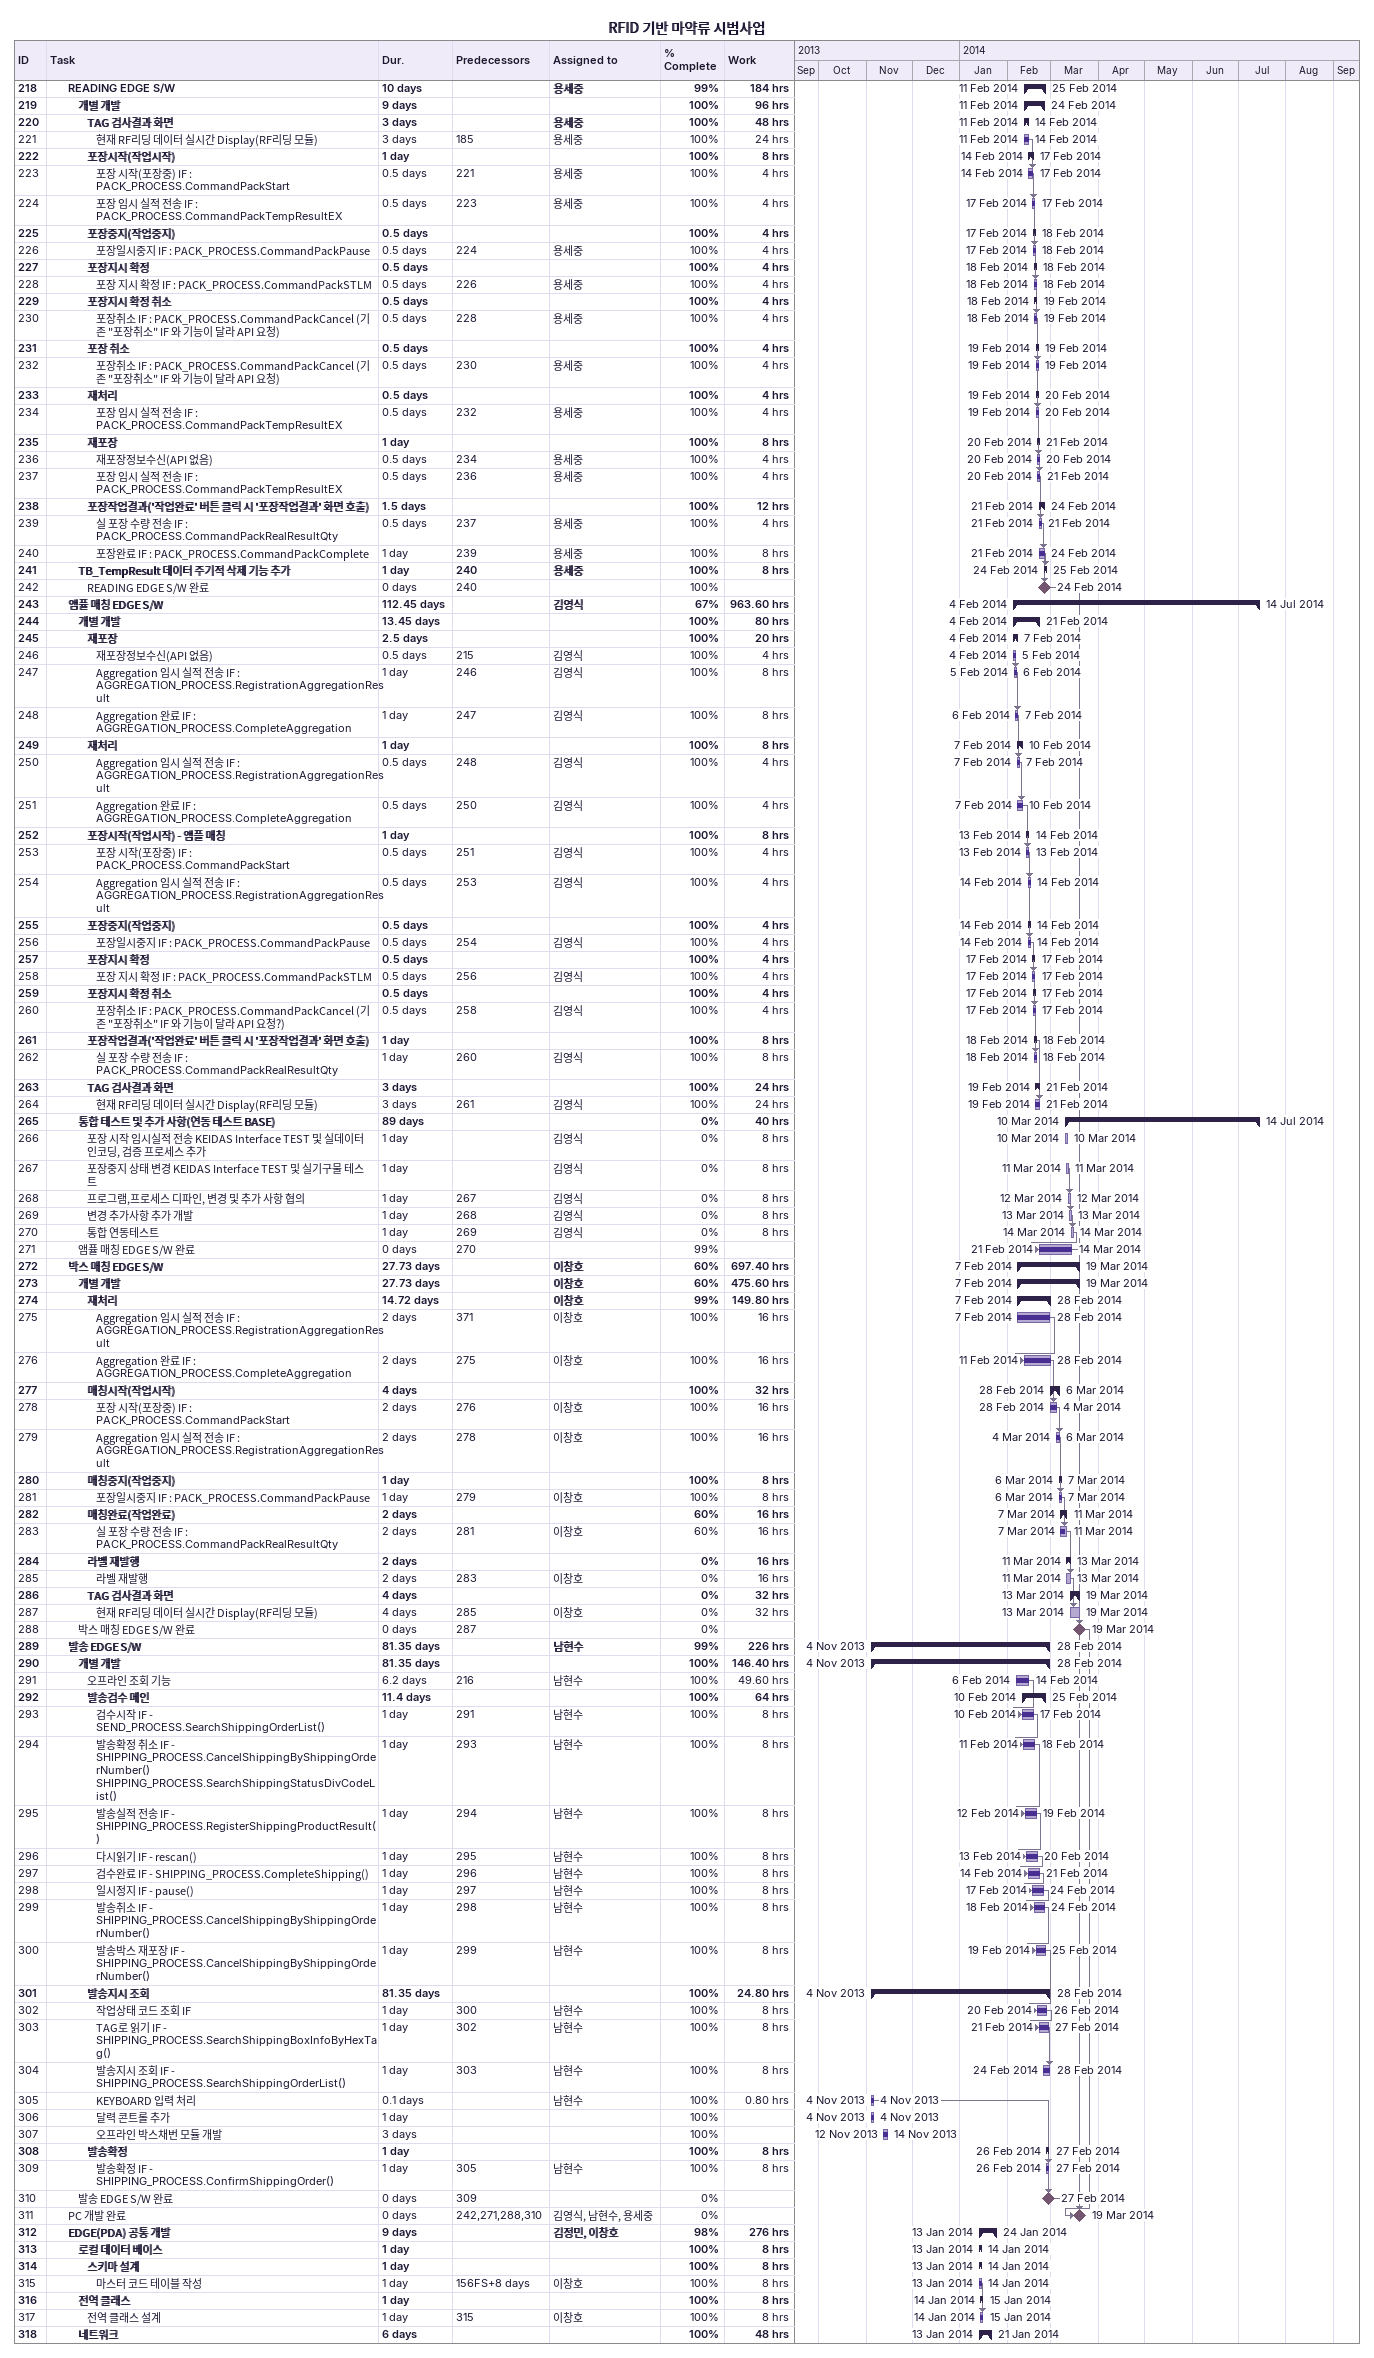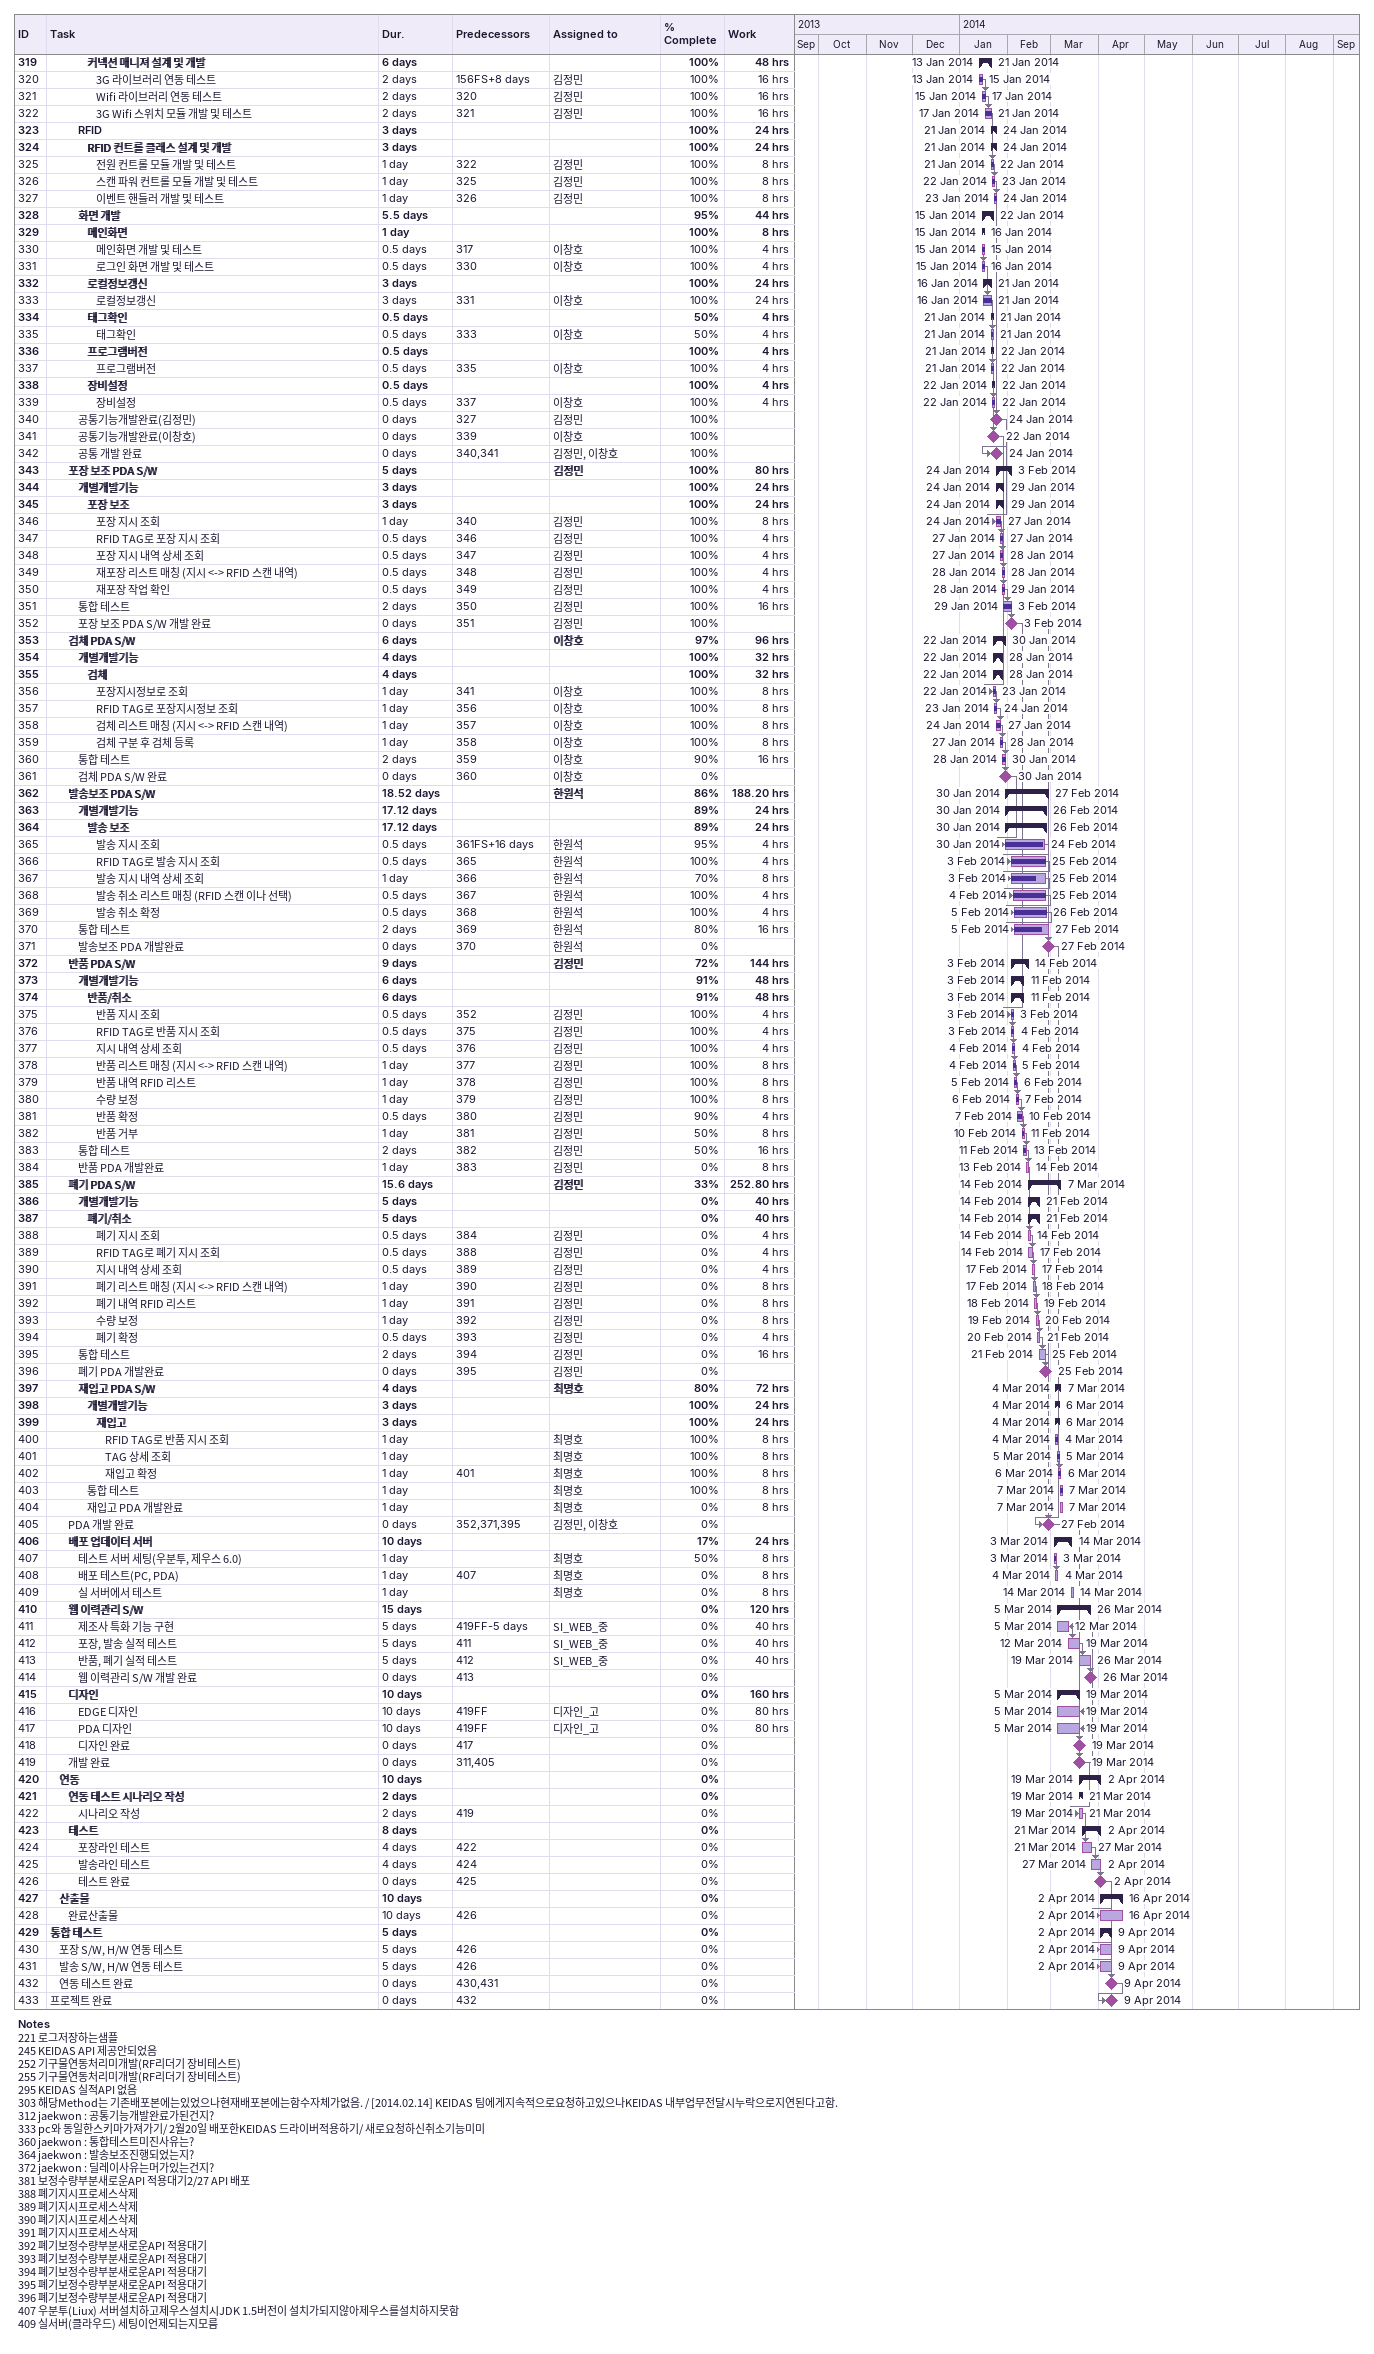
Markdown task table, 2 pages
RFID 기반 마약류 시범사업

| ID | Level | Task | Duration | Start | Finish | Predecessors | Resources | % complete | Work (h) |
|---|---|---|---|---|---|---|---|---|---|
| 218 | 3 | **READING EDGE S/W** | 10d | 2014-02-11 | 2014-02-25 |  | 용세중 | 99 | 184 |
| 219 | 4 | **개별 개발** | 9d | 2014-02-11 | 2014-02-24 |  |  | 100 | 96 |
| 220 | 5 | **TAG 검사결과 화면** | 3d | 2014-02-11 | 2014-02-14 |  | 용세중 | 100 | 48 |
| 221 | 6 | 현재 RF리딩 데이터 실시간 Display(RF리딩 모듈) | 3d | 2014-02-11 | 2014-02-14 | 185 | 용세중 | 100 | 24 |
| 222 | 5 | **포장시작(작업시작)** | 1d | 2014-02-14 | 2014-02-17 |  |  | 100 | 8 |
| 223 | 6 | 포장 시작(포장중) IF : PACK_PROCESS.CommandPackStart | 0.5d | 2014-02-14 | 2014-02-17 | 221 | 용세중 | 100 | 4 |
| 224 | 6 | 포장 임시 실적 전송 IF : PACK_PROCESS.CommandPackTempResultEX | 0.5d | 2014-02-17 | 2014-02-17 | 223 | 용세중 | 100 | 4 |
| 225 | 5 | **포장중지(작업중지)** | 0.5d | 2014-02-17 | 2014-02-18 |  |  | 100 | 4 |
| 226 | 6 | 포장일시중지 IF : PACK_PROCESS.CommandPackPause | 0.5d | 2014-02-17 | 2014-02-18 | 224 | 용세중 | 100 | 4 |
| 227 | 5 | **포장지시 확정** | 0.5d | 2014-02-18 | 2014-02-18 |  |  | 100 | 4 |
| 228 | 6 | 포장 지시 확정 IF : PACK_PROCESS.CommandPackSTLM | 0.5d | 2014-02-18 | 2014-02-18 | 226 | 용세중 | 100 | 4 |
| 229 | 5 | **포장지시 확정 취소** | 0.5d | 2014-02-18 | 2014-02-19 |  |  | 100 | 4 |
| 230 | 6 | 포장취소 IF : PACK_PROCESS.CommandPackCancel (기존 "포장취소" IF 와 기능이 달라 API 요청) | 0.5d | 2014-02-18 | 2014-02-19 | 228 | 용세중 | 100 | 4 |
| 231 | 5 | **포장 취소** | 0.5d | 2014-02-19 | 2014-02-19 |  |  | 100 | 4 |
| 232 | 6 | 포장취소 IF : PACK_PROCESS.CommandPackCancel (기존 "포장취소" IF 와 기능이 달라 API 요청) | 0.5d | 2014-02-19 | 2014-02-19 | 230 | 용세중 | 100 | 4 |
| 233 | 5 | **재처리** | 0.5d | 2014-02-19 | 2014-02-20 |  |  | 100 | 4 |
| 234 | 6 | 포장 임시 실적 전송 IF : PACK_PROCESS.CommandPackTempResultEX | 0.5d | 2014-02-19 | 2014-02-20 | 232 | 용세중 | 100 | 4 |
| 235 | 5 | **재포장** | 1d | 2014-02-20 | 2014-02-21 |  |  | 100 | 8 |
| 236 | 6 | 재포장정보수신(API 없음) | 0.5d | 2014-02-20 | 2014-02-20 | 234 | 용세중 | 100 | 4 |
| 237 | 6 | 포장 임시 실적 전송 IF : PACK_PROCESS.CommandPackTempResultEX | 0.5d | 2014-02-20 | 2014-02-21 | 236 | 용세중 | 100 | 4 |
| 238 | 5 | **포장작업결과('작업완료' 버튼 클릭 시 '포장작업결과' 화면 호출)** | 1.5d | 2014-02-21 | 2014-02-24 |  |  | 100 | 12 |
| 239 | 6 | 실 포장 수량 전송 IF : PACK_PROCESS.CommandPackRealResultQty | 0.5d | 2014-02-21 | 2014-02-21 | 237 | 용세중 | 100 | 4 |
| 240 | 6 | 포장완료 IF : PACK_PROCESS.CommandPackComplete | 1d | 2014-02-21 | 2014-02-24 | 239 | 용세중 | 100 | 8 |
| 241 | 4 | **TB_TempResult 데이터 주기적 삭제 기능 추가** | 1d | 2014-02-24 | 2014-02-25 | 240 | 용세중 | 100 | 8 |
| 242 | 5 | READING EDGE S/W 완료 | 0d | 2014-02-24 | 2014-02-24 | 240 |  | 100 |  |
| 243 | 3 | **앰퓰 매칭 EDGE S/W** | 112.45d | 2014-02-04 | 2014-07-14 |  | 김영식 | 67 | 963.60 |
| 244 | 4 | **개별 개발** | 13.45d | 2014-02-04 | 2014-02-21 |  |  | 100 | 80 |
| 245 | 5 | **재포장** | 2.5d | 2014-02-04 | 2014-02-07 |  |  | 100 | 20 |
| 246 | 6 | 재포장정보수신(API 없음) | 0.5d | 2014-02-04 | 2014-02-05 | 215 | 김영식 | 100 | 4 |
| 247 | 6 | Aggregation 임시 실적 전송 IF : AGGREGATION_PROCESS.RegistrationAggregationResult | 1d | 2014-02-05 | 2014-02-06 | 246 | 김영식 | 100 | 8 |
| 248 | 6 | Aggregation 완료 IF : AGGREGATION_PROCESS.CompleteAggregation | 1d | 2014-02-06 | 2014-02-07 | 247 | 김영식 | 100 | 8 |
| 249 | 5 | **재처리** | 1d | 2014-02-07 | 2014-02-10 |  |  | 100 | 8 |
| 250 | 6 | Aggregation 임시 실적 전송 IF : AGGREGATION_PROCESS.RegistrationAggregationResult | 0.5d | 2014-02-07 | 2014-02-07 | 248 | 김영식 | 100 | 4 |
| 251 | 6 | Aggregation 완료 IF : AGGREGATION_PROCESS.CompleteAggregation | 0.5d | 2014-02-07 | 2014-02-10 | 250 | 김영식 | 100 | 4 |
| 252 | 5 | **포장시작(작업시작) - 앰플 매칭** | 1d | 2014-02-13 | 2014-02-14 |  |  | 100 | 8 |
| 253 | 6 | 포장 시작(포장중) IF : PACK_PROCESS.CommandPackStart | 0.5d | 2014-02-13 | 2014-02-13 | 251 | 김영식 | 100 | 4 |
| 254 | 6 | Aggregation 임시 실적 전송 IF : AGGREGATION_PROCESS.RegistrationAggregationResult | 0.5d | 2014-02-14 | 2014-02-14 | 253 | 김영식 | 100 | 4 |
| 255 | 5 | **포장중지(작업중지)** | 0.5d | 2014-02-14 | 2014-02-14 |  |  | 100 | 4 |
| 256 | 6 | 포장일시중지 IF : PACK_PROCESS.CommandPackPause | 0.5d | 2014-02-14 | 2014-02-14 | 254 | 김영식 | 100 | 4 |
| 257 | 5 | **포장지시 확정** | 0.5d | 2014-02-17 | 2014-02-17 |  |  | 100 | 4 |
| 258 | 6 | 포장 지시 확정 IF : PACK_PROCESS.CommandPackSTLM | 0.5d | 2014-02-17 | 2014-02-17 | 256 | 김영식 | 100 | 4 |
| 259 | 5 | **포장지시 확정 취소** | 0.5d | 2014-02-17 | 2014-02-17 |  |  | 100 | 4 |
| 260 | 6 | 포장취소 IF : PACK_PROCESS.CommandPackCancel (기존 "포장취소" IF 와 기능이 달라 API 요청?) | 0.5d | 2014-02-17 | 2014-02-17 | 258 | 김영식 | 100 | 4 |
| 261 | 5 | **포장작업결과('작업완료' 버튼 클릭 시 '포장작업결과' 화면 호출)** | 1d | 2014-02-18 | 2014-02-18 |  |  | 100 | 8 |
| 262 | 6 | 실 포장 수량 전송 IF : PACK_PROCESS.CommandPackRealResultQty | 1d | 2014-02-18 | 2014-02-18 | 260 | 김영식 | 100 | 8 |
| 263 | 5 | **TAG 검사결과 화면** | 3d | 2014-02-19 | 2014-02-21 |  |  | 100 | 24 |
| 264 | 6 | 현재 RF리딩 데이터 실시간 Display(RF리딩 모듈) | 3d | 2014-02-19 | 2014-02-21 | 261 | 김영식 | 100 | 24 |
| 265 | 4 | **통합 테스트 및 추가 사항(연동 테스트 BASE)** | 89d | 2014-03-10 | 2014-07-14 |  |  | 0 | 40 |
| 266 | 5 | 포장 시작 임시실적 전송 KEIDAS Interface TEST 및 실데이터 인코딩, 검증 프로세스 추가 | 1d | 2014-03-10 | 2014-03-10 |  | 김영식 | 0 | 8 |
| 267 | 5 | 포장중지 상태 변경 KEIDAS Interface TEST 및 실기구물 테스트 | 1d | 2014-03-11 | 2014-03-11 |  | 김영식 | 0 | 8 |
| 268 | 5 | 프로그램,프로세스 디파인, 변경 및 추가 사항 협의 | 1d | 2014-03-12 | 2014-03-12 | 267 | 김영식 | 0 | 8 |
| 269 | 5 | 변경 추가사항 추가 개발 | 1d | 2014-03-13 | 2014-03-13 | 268 | 김영식 | 0 | 8 |
| 270 | 5 | 통합 연동테스트 | 1d | 2014-03-14 | 2014-03-14 | 269 | 김영식 | 0 | 8 |
| 271 | 4 | 앰퓰 매칭 EDGE S/W 완료 | 0d | 2014-02-21 | 2014-03-14 | 270 |  | 99 |  |
| 272 | 3 | **박스 매칭 EDGE S/W** | 27.73d | 2014-02-07 | 2014-03-19 |  | 이창호 | 60 | 697.40 |
| 273 | 4 | **개별 개발** | 27.73d | 2014-02-07 | 2014-03-19 |  | 이창호 | 60 | 475.60 |
| 274 | 5 | **재처리** | 14.72d | 2014-02-07 | 2014-02-28 |  | 이창호 | 99 | 149.80 |
| 275 | 6 | Aggregation 임시 실적 전송 IF : AGGREGATION_PROCESS.RegistrationAggregationResult | 2d | 2014-02-07 | 2014-02-28 | 371 | 이창호 | 100 | 16 |
| 276 | 6 | Aggregation 완료 IF : AGGREGATION_PROCESS.CompleteAggregation | 2d | 2014-02-11 | 2014-02-28 | 275 | 이창호 | 100 | 16 |
| 277 | 5 | **매칭시작(작업시작)** | 4d | 2014-02-28 | 2014-03-06 |  |  | 100 | 32 |
| 278 | 6 | 포장 시작(포장중) IF : PACK_PROCESS.CommandPackStart | 2d | 2014-02-28 | 2014-03-04 | 276 | 이창호 | 100 | 16 |
| 279 | 6 | Aggregation 임시 실적 전송 IF : AGGREGATION_PROCESS.RegistrationAggregationResult | 2d | 2014-03-04 | 2014-03-06 | 278 | 이창호 | 100 | 16 |
| 280 | 5 | **매칭중지(작업중지)** | 1d | 2014-03-06 | 2014-03-07 |  |  | 100 | 8 |
| 281 | 6 | 포장일시중지 IF : PACK_PROCESS.CommandPackPause | 1d | 2014-03-06 | 2014-03-07 | 279 | 이창호 | 100 | 8 |
| 282 | 5 | **매칭완료(작업완료)** | 2d | 2014-03-07 | 2014-03-11 |  |  | 60 | 16 |
| 283 | 6 | 실 포장 수량 전송 IF : PACK_PROCESS.CommandPackRealResultQty | 2d | 2014-03-07 | 2014-03-11 | 281 | 이창호 | 60 | 16 |
| 284 | 5 | **라벨 재발행** | 2d | 2014-03-11 | 2014-03-13 |  |  | 0 | 16 |
| 285 | 6 | 라벨 재발행 | 2d | 2014-03-11 | 2014-03-13 | 283 | 이창호 | 0 | 16 |
| 286 | 5 | **TAG 검사결과 화면** | 4d | 2014-03-13 | 2014-03-19 |  |  | 0 | 32 |
| 287 | 6 | 현재 RF리딩 데이터 실시간 Display(RF리딩 모듈) | 4d | 2014-03-13 | 2014-03-19 | 285 | 이창호 | 0 | 32 |
| 288 | 4 | 박스 매칭 EDGE S/W 완료 | 0d | 2014-03-19 | 2014-03-19 | 287 |  | 0 |  |
| 289 | 3 | **발송 EDGE S/W** | 81.35d | 2013-11-04 | 2014-02-28 |  | 남현수 | 99 | 226 |
| 290 | 4 | **개별 개발** | 81.35d | 2013-11-04 | 2014-02-28 |  |  | 100 | 146.40 |
| 291 | 5 | 오프라인 조회 기능 | 6.2d | 2014-02-06 | 2014-02-14 | 216 | 남현수 | 100 | 49.60 |
| 292 | 5 | **발송검수 메인** | 11.4d | 2014-02-10 | 2014-02-25 |  |  | 100 | 64 |
| 293 | 6 | 검수시작 IF - SEND_PROCESS.SearchShippingOrderList() | 1d | 2014-02-10 | 2014-02-17 | 291 | 남현수 | 100 | 8 |
| 294 | 6 | 발송확정 취소 IF - SHIPPING_PROCESS.CancelShippingByShippingOrderNumber() SHIPPING_PROCESS.SearchShippingStatusDivCodeList() | 1d | 2014-02-11 | 2014-02-18 | 293 | 남현수 | 100 | 8 |
| 295 | 6 | 발송실적 전송 IF - SHIPPING_PROCESS.RegisterShippingProductResult() | 1d | 2014-02-12 | 2014-02-19 | 294 | 남현수 | 100 | 8 |
| 296 | 6 | 다시읽기 IF - rescan() | 1d | 2014-02-13 | 2014-02-20 | 295 | 남현수 | 100 | 8 |
| 297 | 6 | 검수완료 IF - SHIPPING_PROCESS.CompleteShipping() | 1d | 2014-02-14 | 2014-02-21 | 296 | 남현수 | 100 | 8 |
| 298 | 6 | 일시정지 IF - pause() | 1d | 2014-02-17 | 2014-02-24 | 297 | 남현수 | 100 | 8 |
| 299 | 6 | 발송취소 IF - SHIPPING_PROCESS.CancelShippingByShippingOrderNumber() | 1d | 2014-02-18 | 2014-02-24 | 298 | 남현수 | 100 | 8 |
| 300 | 6 | 발송박스 재포장 IF - SHIPPING_PROCESS.CancelShippingByShippingOrderNumber() | 1d | 2014-02-19 | 2014-02-25 | 299 | 남현수 | 100 | 8 |
| 301 | 5 | **발송지시 조회** | 81.35d | 2013-11-04 | 2014-02-28 |  |  | 100 | 24.80 |
| 302 | 6 | 작업상태 코드 조회 IF | 1d | 2014-02-20 | 2014-02-26 | 300 | 남현수 | 100 | 8 |
| 303 | 6 | TAG로 읽기 IF - SHIPPING_PROCESS.SearchShippingBoxInfoByHexTag() | 1d | 2014-02-21 | 2014-02-27 | 302 | 남현수 | 100 | 8 |
| 304 | 6 | 발송지시 조회 IF - SHIPPING_PROCESS.SearchShippingOrderList() | 1d | 2014-02-24 | 2014-02-28 | 303 | 남현수 | 100 | 8 |
| 305 | 6 | KEYBOARD 입력 처리 | 0.1d | 2013-11-04 | 2013-11-04 |  | 남현수 | 100 | 0.80 |
| 306 | 6 | 달력 콘트롤 추가 | 1d | 2013-11-04 | 2013-11-04 |  |  | 100 |  |
| 307 | 6 | 오프라인 박스채번 모듈 개발 | 3d | 2013-11-12 | 2013-11-14 |  |  | 100 |  |
| 308 | 5 | **발송확정** | 1d | 2014-02-26 | 2014-02-27 |  |  | 100 | 8 |
| 309 | 6 | 발송확정 IF - SHIPPING_PROCESS.ConfirmShippingOrder() | 1d | 2014-02-26 | 2014-02-27 | 305 | 남현수 | 100 | 8 |
| 310 | 4 | 발송 EDGE S/W 완료 | 0d | 2014-02-27 | 2014-02-27 | 309 |  | 0 |  |
| 311 | 3 | PC 개발 완료 | 0d | 2014-03-19 | 2014-03-19 | 242, 271, 288, 310 | 김영식, 남현수, 용세중 | 0 |  |
| 312 | 3 | **EDGE(PDA) 공통 개발** | 9d | 2014-01-13 | 2014-01-24 |  | 김정민, 이창호 | 98 | 276 |
| 313 | 4 | **로컬 데이터 베이스** | 1d | 2014-01-13 | 2014-01-14 |  |  | 100 | 8 |
| 314 | 5 | **스키마 설계** | 1d | 2014-01-13 | 2014-01-14 |  |  | 100 | 8 |
| 315 | 6 | 마스터 코드 테이블 작성 | 1d | 2014-01-13 | 2014-01-14 | 156FS+8d | 이창호 | 100 | 8 |
| 316 | 4 | **전역 클래스** | 1d | 2014-01-14 | 2014-01-15 |  |  | 100 | 8 |
| 317 | 5 | 전역 클래스 설계 | 1d | 2014-01-14 | 2014-01-15 | 315 | 이창호 | 100 | 8 |
| 318 | 4 | **네트워크** | 6d | 2014-01-13 | 2014-01-21 |  |  | 100 | 48 |
| 319 | 5 | **커넥션 매니져 설계 및 개발** | 6d | 2014-01-13 | 2014-01-21 |  |  | 100 | 48 |
| 320 | 6 | 3G 라이브러리 연동 테스트 | 2d | 2014-01-13 | 2014-01-15 | 156FS+8d | 김정민 | 100 | 16 |
| 321 | 6 | Wifi 라이브러리 연동 테스트 | 2d | 2014-01-15 | 2014-01-17 | 320 | 김정민 | 100 | 16 |
| 322 | 6 | 3G Wifi 스위치 모듈 개발 및 테스트 | 2d | 2014-01-17 | 2014-01-21 | 321 | 김정민 | 100 | 16 |
| 323 | 4 | **RFID** | 3d | 2014-01-21 | 2014-01-24 |  |  | 100 | 24 |
| 324 | 5 | **RFID 컨트롤 클래스 설계 및 개발** | 3d | 2014-01-21 | 2014-01-24 |  |  | 100 | 24 |
| 325 | 6 | 전원 컨트롤 모듈 개발 및 테스트 | 1d | 2014-01-21 | 2014-01-22 | 322 | 김정민 | 100 | 8 |
| 326 | 6 | 스캔 파워 컨트롤 모듈 개발 및 테스트 | 1d | 2014-01-22 | 2014-01-23 | 325 | 김정민 | 100 | 8 |
| 327 | 6 | 이벤트 핸들러 개발 및 테스트 | 1d | 2014-01-23 | 2014-01-24 | 326 | 김정민 | 100 | 8 |
| 328 | 4 | **화면 개발** | 5.5d | 2014-01-15 | 2014-01-22 |  |  | 95 | 44 |
| 329 | 5 | **메인화면** | 1d | 2014-01-15 | 2014-01-16 |  |  | 100 | 8 |
| 330 | 6 | 메인화면 개발 및 테스트 | 0.5d | 2014-01-15 | 2014-01-15 | 317 | 이창호 | 100 | 4 |
| 331 | 6 | 로그인 화면 개발 및 테스트 | 0.5d | 2014-01-15 | 2014-01-16 | 330 | 이창호 | 100 | 4 |
| 332 | 5 | **로컬정보갱신** | 3d | 2014-01-16 | 2014-01-21 |  |  | 100 | 24 |
| 333 | 6 | 로컬정보갱신 | 3d | 2014-01-16 | 2014-01-21 | 331 | 이창호 | 100 | 24 |
| 334 | 5 | **태그확인** | 0.5d | 2014-01-21 | 2014-01-21 |  |  | 50 | 4 |
| 335 | 6 | 태그확인 | 0.5d | 2014-01-21 | 2014-01-21 | 333 | 이창호 | 50 | 4 |
| 336 | 5 | **프로그램버전** | 0.5d | 2014-01-21 | 2014-01-22 |  |  | 100 | 4 |
| 337 | 6 | 프로그램버전 | 0.5d | 2014-01-21 | 2014-01-22 | 335 | 이창호 | 100 | 4 |
| 338 | 5 | **장비설정** | 0.5d | 2014-01-22 | 2014-01-22 |  |  | 100 | 4 |
| 339 | 6 | 장비설정 | 0.5d | 2014-01-22 | 2014-01-22 | 337 | 이창호 | 100 | 4 |
| 340 | 4 | 공통기능개발완료(김정민) | 0d | 2014-01-24 | 2014-01-24 | 327 | 김정민 | 100 |  |
| 341 | 4 | 공통기능개발완료(이창호) | 0d | 2014-01-22 | 2014-01-22 | 339 | 이창호 | 100 |  |
| 342 | 4 | 공통 개발 완료 | 0d | 2014-01-24 | 2014-01-24 | 340, 341 | 김정민, 이창호 | 100 |  |
| 343 | 3 | **포장 보조 PDA S/W** | 5d | 2014-01-24 | 2014-02-03 |  | 김정민 | 100 | 80 |
| 344 | 4 | **개별개발기능** | 3d | 2014-01-24 | 2014-01-29 |  |  | 100 | 24 |
| 345 | 5 | **포장 보조** | 3d | 2014-01-24 | 2014-01-29 |  |  | 100 | 24 |
| 346 | 6 | 포장 지시 조회 | 1d | 2014-01-24 | 2014-01-27 | 340 | 김정민 | 100 | 8 |
| 347 | 6 | RFID TAG로 포장 지시 조회 | 0.5d | 2014-01-27 | 2014-01-27 | 346 | 김정민 | 100 | 4 |
| 348 | 6 | 포장 지시 내역 상세 조회 | 0.5d | 2014-01-27 | 2014-01-28 | 347 | 김정민 | 100 | 4 |
| 349 | 6 | 재포장 리스트 매칭 (지시 <-> RFID 스캔 내역) | 0.5d | 2014-01-28 | 2014-01-28 | 348 | 김정민 | 100 | 4 |
| 350 | 6 | 재포장 작업 확인 | 0.5d | 2014-01-28 | 2014-01-29 | 349 | 김정민 | 100 | 4 |
| 351 | 4 | 통합 테스트 | 2d | 2014-01-29 | 2014-02-03 | 350 | 김정민 | 100 | 16 |
| 352 | 4 | 포장 보조 PDA S/W 개발 완료 | 0d | 2014-02-03 | 2014-02-03 | 351 | 김정민 | 100 |  |
| 353 | 3 | **검체 PDA S/W** | 6d | 2014-01-22 | 2014-01-30 |  | 이창호 | 97 | 96 |
| 354 | 4 | **개별개발기능** | 4d | 2014-01-22 | 2014-01-28 |  |  | 100 | 32 |
| 355 | 5 | **검체** | 4d | 2014-01-22 | 2014-01-28 |  |  | 100 | 32 |
| 356 | 6 | 포장지시정보로 조회 | 1d | 2014-01-22 | 2014-01-23 | 341 | 이창호 | 100 | 8 |
| 357 | 6 | RFID TAG로 포장지시정보 조회 | 1d | 2014-01-23 | 2014-01-24 | 356 | 이창호 | 100 | 8 |
| 358 | 6 | 검체 리스트 매칭 (지시 <-> RFID 스캔 내역) | 1d | 2014-01-24 | 2014-01-27 | 357 | 이창호 | 100 | 8 |
| 359 | 6 | 검체 구분 후 검체 등록 | 1d | 2014-01-27 | 2014-01-28 | 358 | 이창호 | 100 | 8 |
| 360 | 4 | 통합 테스트 | 2d | 2014-01-28 | 2014-01-30 | 359 | 이창호 | 90 | 16 |
| 361 | 4 | 검체 PDA S/W 완료 | 0d | 2014-01-30 | 2014-01-30 | 360 | 이창호 | 0 |  |
| 362 | 3 | **발송보조 PDA S/W** | 18.52d | 2014-01-30 | 2014-02-27 |  | 한원석 | 86 | 188.20 |
| 363 | 4 | **개별개발기능** | 17.12d | 2014-01-30 | 2014-02-26 |  |  | 89 | 24 |
| 364 | 5 | **발송 보조** | 17.12d | 2014-01-30 | 2014-02-26 |  |  | 89 | 24 |
| 365 | 6 | 발송 지시 조회 | 0.5d | 2014-01-30 | 2014-02-24 | 361FS+16d | 한원석 | 95 | 4 |
| 366 | 6 | RFID TAG로 발송 지시 조회 | 0.5d | 2014-02-03 | 2014-02-25 | 365 | 한원석 | 100 | 4 |
| 367 | 6 | 발송 지시 내역 상세 조회 | 1d | 2014-02-03 | 2014-02-25 | 366 | 한원석 | 70 | 8 |
| 368 | 6 | 발송 취소 리스트 매칭 (RFID 스캔 이나 선택) | 0.5d | 2014-02-04 | 2014-02-25 | 367 | 한원석 | 100 | 4 |
| 369 | 6 | 발송 취소 확정 | 0.5d | 2014-02-05 | 2014-02-26 | 368 | 한원석 | 100 | 4 |
| 370 | 4 | 통합 테스트 | 2d | 2014-02-05 | 2014-02-27 | 369 | 한원석 | 80 | 16 |
| 371 | 4 | 발송보조 PDA 개발완료 | 0d | 2014-02-27 | 2014-02-27 | 370 | 한원석 | 0 |  |
| 372 | 3 | **반품 PDA S/W** | 9d | 2014-02-03 | 2014-02-14 |  | 김정민 | 72 | 144 |
| 373 | 4 | **개별개발기능** | 6d | 2014-02-03 | 2014-02-11 |  |  | 91 | 48 |
| 374 | 5 | **반품/취소** | 6d | 2014-02-03 | 2014-02-11 |  |  | 91 | 48 |
| 375 | 6 | 반품 지시 조회 | 0.5d | 2014-02-03 | 2014-02-03 | 352 | 김정민 | 100 | 4 |
| 376 | 6 | RFID TAG로 반품 지시 조회 | 0.5d | 2014-02-03 | 2014-02-04 | 375 | 김정민 | 100 | 4 |
| 377 | 6 | 지시 내역 상세 조회 | 0.5d | 2014-02-04 | 2014-02-04 | 376 | 김정민 | 100 | 4 |
| 378 | 6 | 반품 리스트 매칭 (지시 <-> RFID 스캔 내역) | 1d | 2014-02-04 | 2014-02-05 | 377 | 김정민 | 100 | 8 |
| 379 | 6 | 반품 내역 RFID 리스트 | 1d | 2014-02-05 | 2014-02-06 | 378 | 김정민 | 100 | 8 |
| 380 | 6 | 수량 보정 | 1d | 2014-02-06 | 2014-02-07 | 379 | 김정민 | 100 | 8 |
| 381 | 6 | 반품 확정 | 0.5d | 2014-02-07 | 2014-02-10 | 380 | 김정민 | 90 | 4 |
| 382 | 6 | 반품 거부 | 1d | 2014-02-10 | 2014-02-11 | 381 | 김정민 | 50 | 8 |
| 383 | 4 | 통합 테스트 | 2d | 2014-02-11 | 2014-02-13 | 382 | 김정민 | 50 | 16 |
| 384 | 4 | 반품 PDA 개발완료 | 1d | 2014-02-13 | 2014-02-14 | 383 | 김정민 | 0 | 8 |
| 385 | 3 | **폐기 PDA S/W** | 15.6d | 2014-02-14 | 2014-03-07 |  | 김정민 | 33 | 252.80 |
| 386 | 4 | **개별개발기능** | 5d | 2014-02-14 | 2014-02-21 |  |  | 0 | 40 |
| 387 | 5 | **폐기/취소** | 5d | 2014-02-14 | 2014-02-21 |  |  | 0 | 40 |
| 388 | 6 | 폐기 지시 조회 | 0.5d | 2014-02-14 | 2014-02-14 | 384 | 김정민 | 0 | 4 |
| 389 | 6 | RFID TAG로 폐기 지시 조회 | 0.5d | 2014-02-14 | 2014-02-17 | 388 | 김정민 | 0 | 4 |
| 390 | 6 | 지시 내역 상세 조회 | 0.5d | 2014-02-17 | 2014-02-17 | 389 | 김정민 | 0 | 4 |
| 391 | 6 | 폐기 리스트 매칭 (지시 <-> RFID 스캔 내역) | 1d | 2014-02-17 | 2014-02-18 | 390 | 김정민 | 0 | 8 |
| 392 | 6 | 폐기 내역 RFID 리스트 | 1d | 2014-02-18 | 2014-02-19 | 391 | 김정민 | 0 | 8 |
| 393 | 6 | 수량 보정 | 1d | 2014-02-19 | 2014-02-20 | 392 | 김정민 | 0 | 8 |
| 394 | 6 | 폐기 확정 | 0.5d | 2014-02-20 | 2014-02-21 | 393 | 김정민 | 0 | 4 |
| 395 | 4 | 통합 테스트 | 2d | 2014-02-21 | 2014-02-25 | 394 | 김정민 | 0 | 16 |
| 396 | 4 | 폐기 PDA 개발완료 | 0d | 2014-02-25 | 2014-02-25 | 395 | 김정민 | 0 |  |
| 397 | 4 | **재입고 PDA S/W** | 4d | 2014-03-04 | 2014-03-07 |  | 최명호 | 80 | 72 |
| 398 | 5 | **개별개발기능** | 3d | 2014-03-04 | 2014-03-06 |  |  | 100 | 24 |
| 399 | 6 | **재입고** | 3d | 2014-03-04 | 2014-03-06 |  |  | 100 | 24 |
| 400 | 7 | RFID TAG로 반품 지시 조회 | 1d | 2014-03-04 | 2014-03-04 |  | 최명호 | 100 | 8 |
| 401 | 7 | TAG 상세 조회 | 1d | 2014-03-05 | 2014-03-05 |  | 최명호 | 100 | 8 |
| 402 | 7 | 재입고 확정 | 1d | 2014-03-06 | 2014-03-06 | 401 | 최명호 | 100 | 8 |
| 403 | 5 | 통합 테스트 | 1d | 2014-03-07 | 2014-03-07 |  | 최명호 | 100 | 8 |
| 404 | 5 | 재입고 PDA 개발완료 | 1d | 2014-03-07 | 2014-03-07 |  | 최명호 | 0 | 8 |
| 405 | 3 | PDA 개발 완료 | 0d | 2014-02-27 | 2014-02-27 | 352, 371, 395 | 김정민, 이창호 | 0 |  |
| 406 | 3 | **배포 업데이터 서버** | 10d | 2014-03-03 | 2014-03-14 |  |  | 17 | 24 |
| 407 | 4 | 테스트 서버 세팅(우분투, 제우스 6.0) | 1d | 2014-03-03 | 2014-03-03 |  | 최명호 | 50 | 8 |
| 408 | 4 | 배포 테스트(PC, PDA) | 1d | 2014-03-04 | 2014-03-04 | 407 | 최명호 | 0 | 8 |
| 409 | 4 | 실 서버에서 테스트 | 1d | 2014-03-14 | 2014-03-14 |  | 최명호 | 0 | 8 |
| 410 | 3 | **웹 이력관리 S/W** | 15d | 2014-03-05 | 2014-03-26 |  |  | 0 | 120 |
| 411 | 4 | 제조사 특화 기능 구현 | 5d | 2014-03-05 | 2014-03-12 | 419FF-5d | SI_WEB_중 | 0 | 40 |
| 412 | 4 | 포장, 발송 실적 테스트 | 5d | 2014-03-12 | 2014-03-19 | 411 | SI_WEB_중 | 0 | 40 |
| 413 | 4 | 반품, 폐기 실적 테스트 | 5d | 2014-03-19 | 2014-03-26 | 412 | SI_WEB_중 | 0 | 40 |
| 414 | 4 | 웹 이력관리 S/W 개발 완료 | 0d | 2014-03-26 | 2014-03-26 | 413 |  | 0 |  |
| 415 | 3 | **디자인** | 10d | 2014-03-05 | 2014-03-19 |  |  | 0 | 160 |
| 416 | 4 | EDGE 디자인 | 10d | 2014-03-05 | 2014-03-19 | 419FF | 디자인_고 | 0 | 80 |
| 417 | 4 | PDA 디자인 | 10d | 2014-03-05 | 2014-03-19 | 419FF | 디자인_고 | 0 | 80 |
| 418 | 4 | 디자인 완료 | 0d | 2014-03-19 | 2014-03-19 | 417 |  | 0 |  |
| 419 | 3 | 개발 완료 | 0d | 2014-03-19 | 2014-03-19 | 311, 405 |  | 0 |  |
| 420 | 2 | **연동** | 10d | 2014-03-19 | 2014-04-02 |  |  | 0 |  |
| 421 | 3 | **연동 테스트 시나리오 작성** | 2d | 2014-03-19 | 2014-03-21 |  |  | 0 |  |
| 422 | 4 | 시나리오 작성 | 2d | 2014-03-19 | 2014-03-21 | 419 |  | 0 |  |
| 423 | 3 | **테스트** | 8d | 2014-03-21 | 2014-04-02 |  |  | 0 |  |
| 424 | 4 | 포장라인 테스트 | 4d | 2014-03-21 | 2014-03-27 | 422 |  | 0 |  |
| 425 | 4 | 발송라인 테스트 | 4d | 2014-03-27 | 2014-04-02 | 424 |  | 0 |  |
| 426 | 4 | 테스트 완료 | 0d | 2014-04-02 | 2014-04-02 | 425 |  | 0 |  |
| 427 | 2 | **산출물** | 10d | 2014-04-02 | 2014-04-16 |  |  | 0 |  |
| 428 | 3 | 완료산출물 | 10d | 2014-04-02 | 2014-04-16 | 426 |  | 0 |  |
| 429 | 1 | **통합 테스트** | 5d | 2014-04-02 | 2014-04-09 |  |  | 0 |  |
| 430 | 2 | 포장 S/W, H/W 연동 테스트 | 5d | 2014-04-02 | 2014-04-09 | 426 |  | 0 |  |
| 431 | 2 | 발송 S/W, H/W 연동 테스트 | 5d | 2014-04-02 | 2014-04-09 | 426 |  | 0 |  |
| 432 | 2 | 연동 테스트 완료 | 0d | 2014-04-09 | 2014-04-09 | 430, 431 |  | 0 |  |
| 433 | 1 | 프로젝트 완료 | 0d | 2014-04-09 | 2014-04-09 | 432 |  | 0 |  |

Notes
- 221: 로그 저장하는 샘플
- 245: KEIDAS API 제공안되었음
- 252: 기구물 연동 처리 미개발(RF리더기 장비테스트)
- 255: 기구물 연동 처리 미개발(RF리더기 장비테스트)
- 295: KEIDAS 실적 API 없음
- 303: 해당 Method는 기존 배포본 에는 있었으나 현재 배포본에는 함수 자체가 없음. / [2014.02.14] KEIDAS 팀에게 지속 적으로 요청 하고 있으나 KEIDAS 내부 업무 전달 시 누락으로 지연된다고 함.
- 312: jaekwon : 공통 기능 개발 완료가 된건지?
- 333: pc와 동일한 스키마 가져가기 / 2월20일 배포한 KEIDAS 드라이버 적용 하기 / 새로 요청하신 취소 기능 미미
- 360: jaekwon : 통합테스트 미진 사유는?
- 364: jaekwon : 발송보조 진행 되었는지?
- 372: jaekwon : 딜레이 사유는 머가 있는건지?
- 381: 보정수량 부분 새로운 API 적용 대기 2/27 API 배포
- 388: 폐기 지시 프로세스 삭제
- 389: 폐기 지시 프로세스 삭제
- 390: 폐기 지시 프로세스 삭제
- 391: 폐기 지시 프로세스 삭제
- 392: 폐기 보정 수량 부분 새로운 API 적용 대기
- 393: 폐기 보정 수량 부분 새로운 API 적용 대기
- 394: 폐기 보정 수량 부분 새로운 API 적용 대기
- 395: 폐기 보정 수량 부분 새로운 API 적용 대기
- 396: 폐기 보정 수량 부분 새로운 API 적용 대기
- 407: 우분투(Liux) 서버 설치하고 제우스 설치시 JDK 1.5버전이 설치가 되지 않아 제우스를 설치 하지 못 함
- 409: 실 서버(클라우드) 세팅이 언제 되는지 모름
